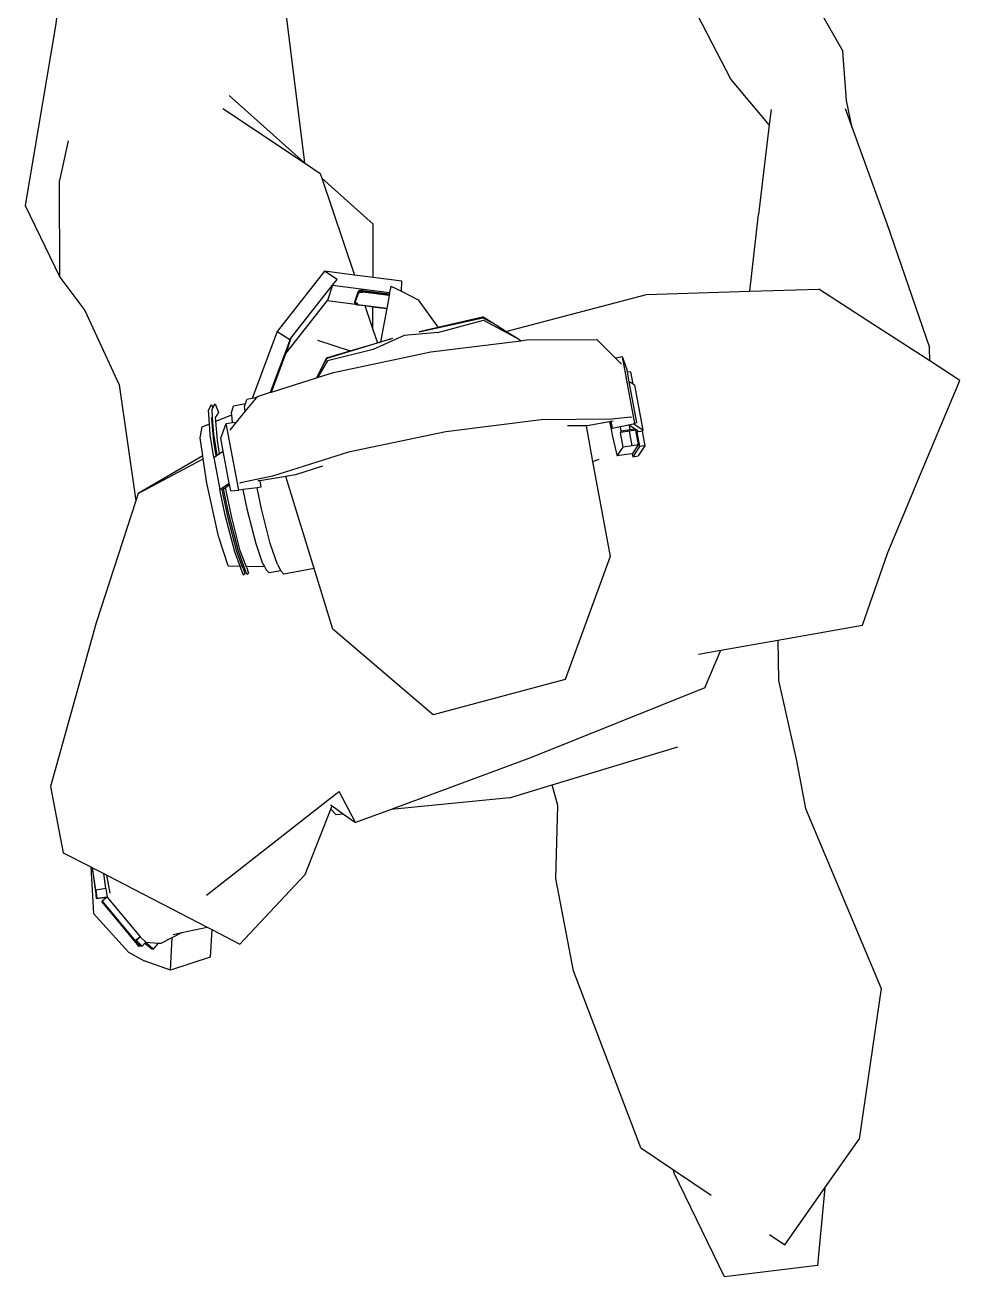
# Model space of a CAD drawing. Header units: inches. Extents: x -54 to 57, y -24 to 32.
# Drawn here: x -50.19 to -32.71, y -24.17 to -0.76 of the extents above; entities that cross this region are included whole.
import ezdxf

# ---------------------------------------------------------------- set-up
doc = ezdxf.new("R2010")
doc.units = ezdxf.units.IN
doc.header["$MEASUREMENT"] = 0
doc.layers.add('models', color=7, linetype='Continuous')

# ---------------------------------------------------------------- blocks, each defined once
blk = doc.blocks.new('camera_man')
at = {"layer": 'models'}
for p, q in [((3.695, -8.887), (2.855, -7.256)), ((5.06, -7.081), (5.792, -8.365)), ((-8.88, -7.525), (-8.927, -7.891)), ((-4.621, -7.652), (-4.273, -10.451)), ((-8.927, -7.891), (-9.496, -11.248)), ((5.86, -9.288), (5.792, -8.365)), ((4.416, -9.741), (3.695, -8.887)), ((-5.68, -9.189), (-4.273, -10.451)), ((5.964, -9.798), (5.86, -9.288)), ((-5.801, -9.434), (-4.255, -10.466)), ((4.45, -9.454), (4.416, -9.741)), ((5.833, -9.438), (5.964, -9.798)), ((4.416, -9.741), (4.217, -11.419)), ((5.964, -9.798), (6.611, -11.587)), ((-8.689, -10.04), (-8.853, -10.779)), ((-4.273, -10.451), (-4.255, -10.466)), ((-4.255, -10.466), (-3.98, -10.65)), ((-3.98, -10.65), (-3.95, -10.74)), ((-3.95, -10.74), (-2.991, -11.6)), ((-3.95, -10.74), (-3.337, -12.551)), ((-8.848, -12.592), (-8.853, -10.779)), ((-9.496, -11.248), (-8.848, -12.592)), ((4.054, -12.853), (4.217, -11.419)), ((-2.992, -12.595), (-2.991, -11.6)), ((6.611, -11.587), (7.413, -13.905)), ((-8.848, -12.592), (-8.38, -13.211)), ((-3.897, -12.48), (-4.781, -13.607)), ((-3.662, -12.631), (-3.897, -12.48)), ((-3.337, -12.551), (-3.897, -12.48)), ((-3.749, -12.741), (-3.662, -12.631)), ((-2.992, -12.595), (-3.337, -12.551)), ((-2.453, -12.663), (-2.992, -12.595)), ((-4.527, -13.733), (-3.749, -12.741)), ((-3.749, -12.741), (-3.844, -13.027)), ((-3.749, -12.741), (-2.681, -12.876)), ((-3.277, -12.868), (-3.333, -13.036)), ((-3.277, -12.868), (-3.279, -12.898)), ((-3.271, -12.858), (-3.277, -12.868)), ((-3.271, -12.858), (-3.272, -12.887)), ((-3.265, -12.853), (-3.271, -12.858)), ((-3.265, -12.853), (-3.267, -12.882)), ((-3.259, -12.848), (-3.265, -12.853)), ((-3.259, -12.848), (-3.26, -12.878)), ((-3.253, -12.874), (-3.26, -12.878)), ((-3.251, -12.844), (-3.259, -12.848)), ((-3.255, -12.88), (-3.248, -12.876)), ((-3.251, -12.844), (-3.253, -12.874)), ((-3.244, -12.87), (-3.253, -12.874)), ((-3.242, -12.841), (-3.251, -12.844)), ((-3.248, -12.876), (-3.24, -12.873)), ((-3.242, -12.841), (-3.244, -12.87)), ((-3.234, -12.868), (-3.244, -12.87)), ((-3.233, -12.838), (-3.242, -12.841)), ((-3.24, -12.873), (-3.231, -12.871)), ((-3.233, -12.838), (-3.234, -12.868)), ((-3.224, -12.866), (-3.234, -12.868)), ((-3.223, -12.836), (-3.233, -12.838)), ((-3.231, -12.871), (-3.222, -12.869)), ((-3.223, -12.836), (-3.224, -12.866)), ((-3.213, -12.864), (-3.224, -12.866)), ((-3.212, -12.835), (-3.223, -12.836)), ((-3.222, -12.869), (-3.212, -12.868)), ((-3.212, -12.835), (-3.213, -12.864)), ((-3.202, -12.864), (-3.213, -12.864)), ((-3.201, -12.835), (-3.212, -12.835)), ((-3.212, -12.868), (-3.202, -12.867)), ((-3.201, -12.835), (-3.202, -12.864)), ((-3.18, -12.865), (-3.202, -12.864)), ((-3.202, -12.867), (-3.181, -12.868)), ((-3.179, -12.836), (-3.201, -12.835)), ((-2.691, -12.931), (-3.181, -12.868)), ((-3.179, -12.836), (-3.18, -12.865)), ((-2.69, -12.927), (-3.18, -12.865)), ((-3.179, -12.836), (-2.685, -12.898)), ((-2.681, -12.876), (-2.685, -12.898)), ((-2.659, -12.756), (-2.681, -12.876)), ((-2.659, -12.756), (-2.462, -12.854)), ((-2.462, -12.854), (-2.453, -12.663)), ((-2.462, -12.854), (-2.146, -13.012)), ((2.118, -12.912), (4.054, -12.853)), ((4.054, -12.853), (5.339, -12.814)), ((6.351, -13.468), (5.339, -12.814)), ((-4.622, -14.019), (-3.844, -13.027)), ((-3.844, -13.027), (-3.319, -13.094)), ((-3.279, -12.898), (-3.335, -13.066)), ((-3.334, -13.045), (-3.335, -13.066)), ((-3.335, -13.066), (-3.335, -13.074)), ((-3.335, -13.074), (-3.334, -13.078)), ((-3.333, -13.036), (-3.334, -13.045)), ((-3.334, -13.078), (-3.332, -13.082)), ((-3.332, -13.082), (-3.328, -13.086)), ((-3.328, -13.066), (-3.329, -13.074)), ((-3.329, -13.074), (-3.328, -13.078)), ((-3.328, -13.066), (-3.324, -13.054)), ((-3.328, -13.078), (-3.326, -13.081)), ((-3.328, -13.086), (-3.324, -13.09)), ((-3.326, -13.081), (-3.324, -13.054)), ((-3.326, -13.081), (-3.323, -13.085)), ((-3.272, -12.899), (-3.324, -13.053)), ((-3.324, -13.053), (-3.324, -13.054)), ((-3.324, -13.09), (-3.319, -13.094)), ((-3.323, -13.085), (-3.321, -13.056)), ((-3.323, -13.085), (-3.319, -13.088)), ((-3.319, -13.088), (-3.317, -13.059)), ((-3.319, -13.088), (-3.314, -13.091)), ((-3.319, -13.094), (-3.313, -13.097)), ((-3.314, -13.091), (-3.313, -13.062)), ((-3.314, -13.091), (-3.309, -13.094)), ((-3.313, -13.097), (-3.307, -13.099)), ((-3.309, -13.094), (-3.307, -13.065)), ((-3.309, -13.094), (-3.303, -13.097)), ((-3.307, -13.099), (-3.299, -13.102)), ((-3.303, -13.097), (-3.302, -13.067)), ((-3.303, -13.097), (-3.297, -13.099)), ((-3.299, -13.102), (-3.284, -13.105)), ((-3.297, -13.099), (-3.295, -13.069)), ((-3.297, -13.099), (-3.283, -13.101)), ((-3.284, -13.105), (-3.144, -13.122)), ((-3.283, -13.101), (-3.281, -13.072)), ((-3.283, -13.101), (-2.735, -13.171)), ((-3.272, -12.887), (-3.279, -12.898)), ((-3.267, -12.882), (-3.272, -12.887)), ((-3.272, -12.899), (-3.266, -12.889)), ((-3.26, -12.878), (-3.267, -12.882)), ((-3.266, -12.889), (-3.261, -12.884)), ((-3.261, -12.884), (-3.255, -12.88)), ((-2.691, -12.931), (-2.73, -13.142)), ((-2.69, -12.927), (-2.691, -12.931)), ((-2.685, -12.898), (-2.69, -12.927)), ((-2.146, -13.012), (-1.783, -13.526)), ((-0.508, -13.603), (2.118, -12.912)), ((-8.38, -13.211), (-7.737, -14.6)), ((-3.144, -13.122), (-2.993, -13.569)), ((-3.144, -13.122), (-2.993, -13.142)), ((-2.993, -13.569), (-2.993, -13.142)), ((-2.993, -13.142), (-2.735, -13.174)), ((-2.735, -13.174), (-2.85, -13.801)), ((-2.73, -13.142), (-2.735, -13.171)), ((-2.735, -13.171), (-2.735, -13.174)), ((-1.783, -13.526), (-0.947, -13.331)), ((-0.771, -13.44), (-0.947, -13.331)), ((-2.993, -13.569), (-2.909, -13.818)), ((-2.131, -13.611), (-0.942, -13.348)), ((-2.122, -13.606), (-1.783, -13.526)), ((-1.779, -13.622), (-0.929, -13.391)), ((-0.942, -13.348), (-0.771, -13.44)), ((-0.929, -13.391), (-0.333, -13.712)), ((-0.508, -13.603), (-0.771, -13.44)), ((7.415, -14.155), (6.351, -13.468)), ((-4.781, -13.607), (-5.249, -14.856)), ((-4.906, -14.743), (-4.527, -13.733)), ((-4.781, -13.607), (-4.547, -13.758)), ((-4.527, -13.733), (-4.622, -14.019)), ((-4.547, -13.758), (-4.527, -13.733)), ((-4.03, -13.769), (-3.421, -13.967)), ((-2.627, -13.739), (-3.857, -14.112)), ((-2.41, -13.68), (-2.987, -13.939)), ((-2.909, -13.818), (-2.85, -13.801)), ((-2.85, -13.801), (-2.635, -13.738)), ((-2.627, -13.739), (-2.635, -13.738)), ((-1.779, -13.622), (-2.41, -13.68)), ((-2.131, -13.611), (-2.122, -13.606)), ((-1.908, -13.988), (-0.227, -13.777)), ((-0.333, -13.712), (-0.508, -13.603)), ((-0.227, -13.777), (-0.333, -13.712)), ((-0.227, -13.777), (-0.125, -13.764)), ((-0.125, -13.764), (1.189, -13.753)), ((1.189, -13.753), (1.541, -14.104)), ((-4.892, -14.739), (-4.622, -14.019)), ((-3.861, -14.095), (-3.421, -13.967)), ((-2.987, -13.939), (-3.845, -14.155)), ((-3.73, -14.371), (-1.908, -13.988)), ((-3.421, -13.967), (-2.909, -13.818)), ((7.415, -14.155), (7.413, -13.905)), ((-3.933, -14.241), (-4.046, -14.471)), ((-3.845, -14.155), (-4.028, -14.465)), ((-3.861, -14.095), (-3.933, -14.241)), ((-3.857, -14.112), (-3.933, -14.241)), ((1.669, -14.079), (1.541, -14.104)), ((1.541, -14.104), (1.653, -14.216)), ((1.903, -15.328), (1.669, -14.079)), ((1.757, -14.323), (1.669, -14.079)), ((7.98, -14.52), (7.415, -14.155)), ((-4.892, -14.739), (-4.046, -14.471)), ((-4.046, -14.471), (-4.028, -14.465)), ((-4.028, -14.465), (-3.73, -14.371)), ((1.765, -14.368), (1.757, -14.323)), ((1.83, -14.357), (1.765, -14.368)), ((1.798, -14.544), (1.765, -14.368)), ((1.873, -14.592), (1.83, -14.357)), ((-7.737, -14.6), (-7.426, -16.774)), ((-5.15, -14.82), (-4.906, -14.743)), ((-4.906, -14.743), (-4.892, -14.739)), ((1.873, -14.592), (1.798, -14.544)), ((1.941, -15.306), (1.798, -14.544)), ((1.895, -14.606), (1.873, -14.592)), ((1.895, -14.606), (2.053, -15.449)), ((7.164, -16.465), (7.98, -14.52)), ((-6.068, -15.074), (-6.012, -14.968)), ((-6.012, -14.968), (-5.986, -15.034)), ((-5.986, -15.034), (-5.945, -14.955)), ((-5.945, -14.955), (-5.879, -15.123)), ((-5.378, -14.956), (-5.601, -14.999)), ((-5.392, -15.002), (-5.378, -14.956)), ((-5.383, -15.104), (-5.166, -14.84)), ((-5.378, -14.956), (-5.353, -14.876)), ((-5.249, -14.856), (-5.353, -14.876)), ((-5.166, -14.84), (-5.249, -14.856)), ((-5.166, -14.84), (-5.15, -14.82)), ((-6.05, -15.333), (-6.068, -15.074)), ((-6.006, -15.227), (-5.991, -15.207)), ((-6.001, -15.062), (-5.986, -15.034)), ((-5.991, -15.207), (-6.001, -15.062)), ((-5.984, -15.306), (-5.991, -15.207)), ((-5.939, -15.214), (-5.89, -15.15)), ((-5.933, -15.285), (-5.939, -15.214)), ((-5.933, -15.285), (-5.634, -15.161)), ((-5.879, -15.123), (-5.89, -15.15)), ((-5.637, -15.12), (-5.601, -14.999)), ((-5.634, -15.161), (-5.637, -15.12)), ((-5.62, -15.309), (-5.634, -15.161)), ((-5.542, -15.299), (-5.383, -15.104)), ((-5.383, -15.104), (-5.392, -15.002)), ((1.83, -15.209), (1.467, -15.244)), ((1.83, -15.209), (1.838, -15.207)), ((-6.225, -15.596), (-6.183, -15.388)), ((-6.183, -15.388), (-6.05, -15.333)), ((-6.036, -15.536), (-6.05, -15.333)), ((-5.999, -15.312), (-6.006, -15.227)), ((-5.999, -15.312), (-5.984, -15.306)), ((-5.97, -15.658), (-5.999, -15.312)), ((-5.968, -15.523), (-5.984, -15.306)), ((-5.902, -15.646), (-5.933, -15.285)), ((-5.835, -15.6), (-5.736, -15.325)), ((-5.736, -15.325), (-5.62, -15.309)), ((-5.503, -16.575), (-5.736, -15.325)), ((-5.665, -15.448), (-5.542, -15.299)), ((-5.62, -15.309), (-5.542, -15.299)), ((0.154, -15.255), (-1.63, -15.479)), ((1.467, -15.244), (0.154, -15.255)), ((0.991, -15.368), (0.642, -15.371)), ((1.014, -15.368), (0.991, -15.368)), ((0.991, -15.368), (1.114, -16.034)), ((1.43, -15.295), (1.014, -15.368)), ((1.456, -15.29), (1.43, -15.295)), ((1.43, -15.295), (1.434, -15.317)), ((1.434, -15.317), (1.457, -15.432)), ((1.498, -15.283), (1.456, -15.29)), ((1.456, -15.29), (1.479, -15.413)), ((1.457, -15.432), (1.48, -15.543)), ((1.479, -15.413), (1.632, -15.382)), ((1.632, -15.382), (1.783, -15.352)), ((1.649, -15.469), (1.632, -15.382)), ((1.818, -15.444), (1.649, -15.469)), ((1.783, -15.352), (1.872, -15.334)), ((1.803, -15.364), (1.783, -15.352)), ((1.818, -15.444), (1.803, -15.364)), ((1.909, -15.431), (1.803, -15.364)), ((1.909, -15.431), (1.818, -15.444)), ((1.872, -15.334), (1.903, -15.328)), ((2.053, -15.449), (1.872, -15.334)), ((1.941, -15.306), (1.903, -15.328)), ((1.928, -15.444), (1.909, -15.431)), ((1.923, -15.453), (1.928, -15.444)), ((1.957, -15.462), (1.928, -15.444)), ((2.053, -15.449), (2.038, -15.472)), ((-6.176, -15.933), (-6.225, -15.596)), ((-5.968, -15.962), (-6.036, -15.536)), ((-5.925, -15.933), (-5.97, -15.658)), ((-5.905, -15.919), (-5.968, -15.523)), ((-5.863, -15.89), (-5.902, -15.646)), ((-5.79, -15.841), (-5.835, -15.6)), ((-1.63, -15.479), (-3.452, -15.862)), ((1.48, -15.543), (1.504, -15.652)), ((1.504, -15.652), (1.529, -15.758)), ((1.632, -15.495), (1.649, -15.469)), ((1.801, -15.47), (1.632, -15.495)), ((1.682, -15.766), (1.632, -15.495)), ((1.923, -15.453), (1.801, -15.47)), ((1.852, -15.741), (1.801, -15.47)), ((1.973, -15.724), (1.923, -15.453)), ((1.957, -15.462), (1.94, -15.488)), ((2.038, -15.472), (1.94, -15.488)), ((1.94, -15.488), (1.991, -15.759)), ((2.038, -15.472), (2.088, -15.743)), ((-5.925, -15.933), (-5.905, -15.919)), ((-5.905, -15.919), (-5.863, -15.89)), ((-5.863, -15.89), (-5.79, -15.841)), ((-5.678, -16.44), (-5.79, -15.841)), ((-3.452, -15.862), (-4.872, -16.311)), ((1.529, -15.758), (1.555, -15.861)), ((1.555, -15.861), (1.575, -15.931)), ((1.575, -15.931), (1.682, -15.766)), ((1.744, -15.906), (1.575, -15.931)), ((1.852, -15.741), (1.682, -15.766)), ((1.853, -15.891), (1.744, -15.906)), ((1.973, -15.724), (1.852, -15.741)), ((1.866, -15.889), (1.853, -15.891)), ((1.853, -15.891), (1.868, -15.947)), ((1.866, -15.889), (1.973, -15.724)), ((1.991, -15.759), (1.868, -15.947)), ((2.088, -15.743), (1.964, -15.933)), ((2.088, -15.743), (1.991, -15.759)), ((-6.176, -15.933), (-7.381, -16.635)), ((-7.381, -16.635), (-6.169, -15.984)), ((-6.169, -15.984), (-6.176, -15.933)), ((-6.101, -16.444), (-6.169, -15.984)), ((-5.968, -15.962), (-5.925, -15.933)), ((-5.968, -15.962), (-5.856, -16.561)), ((-3.935, -16.126), (-4.442, -16.286)), ((1.114, -16.034), (1.237, -15.99)), ((1.114, -16.034), (1.443, -17.814)), ((1.868, -15.947), (1.964, -15.933)), ((-4.872, -16.311), (-5.472, -16.438)), ((-4.621, -16.316), (-5.108, -16.395)), ((-4.442, -16.286), (-4.621, -16.316)), ((-4.093, -18.035), (-4.621, -16.316)), ((-5.882, -17.435), (-6.101, -16.444)), ((-5.856, -16.561), (-5.818, -16.535)), ((-5.755, -17.037), (-5.856, -16.561)), ((-5.818, -16.535), (-5.794, -16.519)), ((-5.701, -17.097), (-5.818, -16.535)), ((-5.794, -16.519), (-5.678, -16.44)), ((-5.794, -16.519), (-5.789, -16.548)), ((-5.789, -16.548), (-5.751, -16.522)), ((-5.688, -17.024), (-5.789, -16.548)), ((-5.751, -16.522), (-5.673, -16.469)), ((-5.634, -17.084), (-5.751, -16.522)), ((-5.673, -16.469), (-5.678, -16.44)), ((-5.651, -16.584), (-5.673, -16.469)), ((-5.651, -16.584), (-5.503, -16.575)), ((-5.418, -16.563), (-5.503, -16.575)), ((-5.48, -16.439), (-5.472, -16.438)), ((-5.159, -16.528), (-5.418, -16.563)), ((-5.337, -16.953), (-5.418, -16.563)), ((-5.086, -16.518), (-5.159, -16.528)), ((-5.078, -16.92), (-5.159, -16.528)), ((-5.108, -16.395), (-5.142, -16.401)), ((-5.108, -16.395), (-5.086, -16.518)), ((7.061, -16.709), (7.164, -16.465)), ((-7.426, -16.774), (-8.165, -19.056)), ((-7.381, -16.635), (-7.426, -16.774)), ((6.629, -17.738), (7.061, -16.709)), ((-5.573, -17.727), (-5.755, -17.037)), ((-5.505, -17.714), (-5.688, -17.024)), ((-5.473, -17.705), (-5.634, -17.084)), ((-5.179, -17.575), (-5.337, -16.953)), ((-4.912, -17.572), (-5.078, -16.92)), ((-5.54, -17.718), (-5.701, -17.097)), ((-5.697, -17.989), (-5.882, -17.435)), ((-5.476, -17.992), (-5.573, -17.727)), ((-5.437, -17.992), (-5.54, -17.718)), ((-5.404, -17.993), (-5.505, -17.714)), ((-5.365, -17.993), (-5.473, -17.705)), ((-5.05, -17.949), (-5.179, -17.575)), ((-4.777, -17.963), (-4.912, -17.572)), ((6.156, -19.098), (6.629, -17.738)), ((-5.697, -17.989), (-5.476, -17.992)), ((-5.417, -18.155), (-5.476, -17.992)), ((-5.437, -17.992), (-5.404, -17.993)), ((-5.419, -18.04), (-5.437, -17.992)), ((-5.35, -18.142), (-5.404, -17.993)), ((-5.365, -17.993), (-5.023, -17.998)), ((-5.352, -18.027), (-5.365, -17.993)), ((-5.05, -17.949), (-5.023, -17.998)), ((-5.023, -17.998), (-4.988, -18.06)), ((-4.777, -17.963), (-4.713, -18.078)), ((1.443, -17.814), (0.6, -20.111)), ((-5.419, -18.04), (-5.385, -18.136)), ((-5.417, -18.155), (-5.385, -18.136)), ((-5.352, -18.027), (-5.318, -18.123)), ((-5.35, -18.142), (-5.318, -18.123)), ((-4.988, -18.06), (-4.936, -18.121)), ((-4.713, -18.078), (-4.936, -18.121)), ((-4.713, -18.078), (-4.713, -18.08)), ((-4.713, -18.08), (-4.658, -18.144)), ((-4.093, -18.035), (-4.658, -18.144)), ((-3.744, -19.175), (-4.093, -18.035)), ((-8.165, -19.056), (-9.02, -22.114)), ((-1.867, -20.773), (-3.744, -19.175)), ((4.577, -19.376), (6.156, -19.098)), ((3.512, -19.564), (4.577, -19.376)), ((4.577, -19.376), (4.59, -20.129)), ((3.09, -19.638), (3.512, -19.564)), ((3.209, -20.27), (3.512, -19.564)), ((0.6, -20.111), (-1.867, -20.773)), ((4.59, -20.129), (4.916, -21.604)), ((3.209, -20.27), (-0.05, -21.58)), ((0.358, -22.084), (2.706, -21.375)), ((-0.05, -21.58), (-2.651, -22.542)), ((4.916, -21.604), (5.091, -22.528)), ((-9.02, -22.114), (-8.781, -23.352)), ((-3.692, -22.259), (-3.626, -22.207)), ((-3.321, -22.79), (-3.626, -22.207)), ((-0.439, -22.325), (0.358, -22.084)), ((0.461, -22.471), (0.358, -22.084)), ((-6.105, -24.146), (-3.692, -22.259)), ((-3.784, -22.455), (-3.756, -22.476)), ((-0.439, -22.325), (-2.651, -22.542)), ((0.428, -23.836), (0.461, -22.471)), ((-4.261, -23.763), (-3.781, -22.541)), ((-3.781, -22.541), (-3.756, -22.476)), ((-3.781, -22.541), (-3.679, -22.643)), ((-3.756, -22.476), (-3.543, -22.63)), ((-3.543, -22.63), (-3.679, -22.643)), ((-3.543, -22.63), (-3.321, -22.79)), ((-2.651, -22.542), (-3.321, -22.79)), ((5.091, -22.528), (6.508, -25.889)), ((-8.781, -23.352), (-8.267, -23.618)), ((-8.267, -23.618), (-8.215, -24.49)), ((-8.267, -23.618), (-8.244, -23.63)), ((-8.244, -23.63), (-8.16, -24.218)), ((-8.244, -23.63), (-8.236, -23.634)), ((-8.176, -24.051), (-8.236, -23.634)), ((-8.236, -23.634), (-8.024, -23.743)), ((-7.984, -24.024), (-8.024, -23.743)), ((-8.024, -23.743), (-7.966, -23.773)), ((-7.904, -24.112), (-7.966, -23.773)), ((-7.966, -23.773), (-6.093, -24.742)), ((-5.479, -25.06), (-4.261, -23.763)), ((0.757, -25.56), (0.428, -23.836)), ((-7.984, -24.024), (-8.176, -24.051)), ((-8.16, -24.218), (-8.176, -24.051)), ((-8.176, -24.051), (-8.153, -24.209)), ((-7.984, -24.024), (-7.961, -24.182)), ((-7.973, -24.192), (-8.16, -24.218)), ((-8.153, -24.209), (-8.16, -24.218)), ((-7.961, -24.182), (-8.153, -24.209)), ((-8.061, -24.266), (-8.064, -24.27)), ((-8.064, -24.27), (-7.37, -25.105)), ((-8.057, -24.261), (-8.061, -24.266)), ((-7.973, -24.192), (-8.057, -24.261)), ((-8.057, -24.261), (-7.441, -25.002)), ((-7.961, -24.182), (-7.973, -24.192)), ((-7.961, -24.182), (-7.345, -24.924)), ((-7.565, -25.214), (-8.215, -24.49)), ((-6.565, -24.847), (-6.093, -24.742)), ((-6.093, -24.742), (-6.004, -24.788)), ((-6.004, -24.788), (-6.033, -25.307)), ((-6.004, -24.788), (-5.479, -25.06)), ((-7.345, -24.924), (-7.441, -25.002)), ((-7.37, -25.105), (-7.441, -25.002)), ((-7.345, -24.924), (-7.414, -24.993)), ((-7.414, -24.993), (-7.309, -25.098)), ((-7.349, -25.087), (-7.414, -24.993)), ((-7.345, -24.924), (-7.24, -25.028)), ((-7.255, -25.043), (-7.309, -25.098)), ((-7.24, -25.028), (-7.255, -25.043)), ((-7.255, -25.043), (-7.128, -25.152)), ((-7.24, -25.028), (-7.094, -25.154)), ((-7.24, -25.028), (-7.002, -25.041)), ((-7.094, -25.154), (-7.002, -25.041)), ((-7.002, -25.041), (-6.95, -25.044)), ((-6.95, -25.044), (-6.748, -24.94)), ((-6.78, -25.547), (-6.748, -24.94)), ((-6.748, -24.94), (-6.565, -24.847)), ((-6.728, -24.882), (-6.565, -24.847)), ((-7.565, -25.214), (-7.271, -25.377)), ((-7.349, -25.087), (-7.37, -25.105)), ((-7.343, -25.096), (-7.349, -25.087)), ((-7.343, -25.096), (-7.309, -25.098)), ((-7.128, -25.152), (-7.094, -25.154)), ((-6.78, -25.547), (-7.271, -25.377)), ((-6.033, -25.307), (-6.78, -25.547)), ((2.012, -28.872), (0.757, -25.56)), ((6.508, -25.889), (6.094, -28.708)), ((5.454, -29.621), (6.094, -28.708)), ((2.012, -28.872), (2.624, -29.284)), ((2.632, -29.331), (2.624, -29.284)), ((2.624, -29.284), (3.327, -29.757)), ((3.577, -31.286), (2.632, -29.331)), ((4.707, -30.685), (5.454, -29.621)), ((5.454, -29.621), (5.314, -31.073)), ((4.418, -30.491), (4.707, -30.685)), ((5.314, -31.073), (3.577, -31.286))]:
    blk.add_line(p, q, dxfattribs=at)

msp = doc.modelspace()

# ---------------------------------------------------------------- block references
at = {"layer": 'models'}
msp.add_blockref('camera_man', (-40.689, 7.112), dxfattribs=at)

doc.saveas('drawing.dxf')
